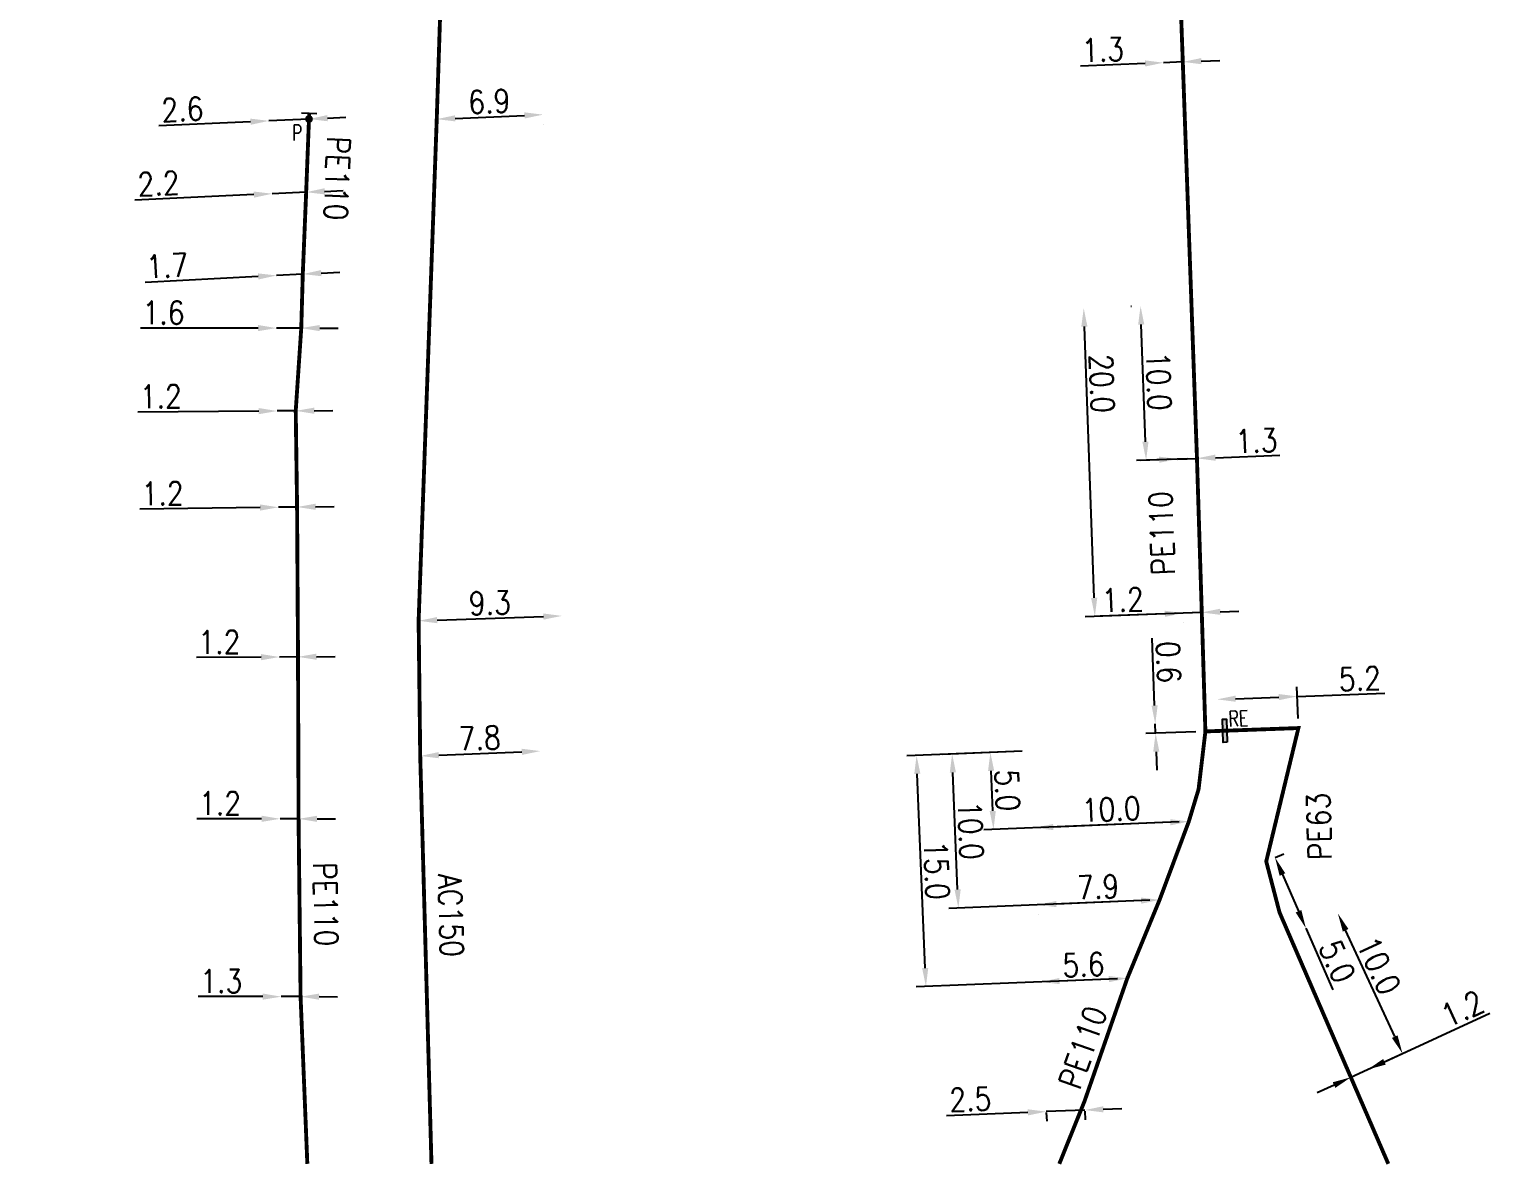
# Model space of a CAD drawing. Header units: millimetres. Extents: x 160996 to 162003, y 120996 to 122000.
# Drawn here: x 161020.1 to 161114.9, y 120999.9 to 121073.6 of the extents above; entities that cross this region are included whole.
import ezdxf
from ezdxf.enums import TextEntityAlignment as Align

# ---------------------------------------------------------------- set-up
doc = ezdxf.new("R2010")
doc.units = ezdxf.units.MM
doc.header["$PDMODE"] = 34
doc.linetypes.add('L_25_AP', pattern=[2000, 1000, 1000])
doc.linetypes.add('L_25_PE', pattern=[2000, 1000, 1000])
doc.layers.get('0').update_dxf_attribs({"linetype": 'CONTINUOUS'})
doc.layers.get('Defpoints').update_dxf_attribs({"linetype": 'CONTINUOUS'})
for name, color, linetype in [('L_150', 1, 'CONTINUOUS'), ('L_300', 7, 'CONTINUOUS'), ('L_340', 7, 'CONTINUOUS')]:
    doc.layers.add(name, color=color, linetype=linetype)
doc.styles.add('G_ROMANS', font='ROMANS.SHX', dxfattribs={"width": 0.75})
doc.styles.get("Standard").update_dxf_attribs({"font": 'romans.shx', "width": 0.85})
doc.dimstyles.get("Standard").update_dxf_attribs({"dimtxt": 1.5, "dimasz": 1.2, "dimexe": 0.625, "dimexo": 0.625, "dimgap": 0.25, "dimtad": 1, "dimdec": 1, "dimzin": 0, "dimdsep": 46, "dimtxsty": 'Standard', "dimcen": -0.5, "dimadec": 0, "dimazin": 0, "dimtfac": 1, "dimtdec": 1, "dimtmove": 0, "dimatfit": 3, "dimfxl": 0, "dimtolj": 1, "dimtzin": 0, "dimarcsym": 0})

# ---------------------------------------------------------------- blocks, each defined once
blk = doc.blocks.new('*D337')
at = {"layer": 'Defpoints', "color": 0, "linetype": 'Continuous', "transparency": 16777216}
for p in [(161045.476, 121026.455), (161053.269, 121026.769), (161053.269, 121026.769)]:
    blk.add_point(p, dxfattribs=at)
at = {"layer": 'L_150', "color": 0, "linetype": 'Continuous', "lineweight": -2, "transparency": 16777216}
blk.add_line((161046.675, 121026.503), (161052.07, 121026.721), dxfattribs=at)
at = {"layer": 'L_150', "color": 0, "linetype": 'Continuous', "transparency": 16777216}
for points in [[(161046.667, 121026.703), (161046.683, 121026.303), (161045.476, 121026.455)], [(161052.062, 121026.921), (161052.078, 121026.521), (161053.269, 121026.769)]]:
    blk.add_solid(points, dxfattribs=at)
at = {"layer": 'L_150', "color": 0, "linetype": 'Continuous', "transparency": 16777216, "insert": (161049.332, 121027.611), "char_height": 1.5, "attachment_point": 5, "rotation": 2.31148}
blk.add_mtext('\\A1;7.8', dxfattribs=at)
blk = doc.blocks.new('*D338')
at = {"layer": 'Defpoints', "color": 0, "linetype": 'Continuous', "transparency": 16777216}
for p in [(161045.372, 121035.221), (161054.667, 121035.536), (161054.667, 121035.536)]:
    blk.add_point(p, dxfattribs=at)
at = {"layer": 'L_150', "color": 0, "linetype": 'Continuous', "lineweight": -2, "transparency": 16777216}
blk.add_line((161046.572, 121035.262), (161053.468, 121035.495), dxfattribs=at)
at = {"layer": 'L_150', "color": 0, "linetype": 'Continuous', "transparency": 16777216}
for points in [[(161046.565, 121035.462), (161046.578, 121035.062), (161045.372, 121035.221)], [(161053.461, 121035.695), (161053.475, 121035.295), (161054.667, 121035.536)]]:
    blk.add_solid(points, dxfattribs=at)
at = {"layer": 'L_150', "color": 0, "linetype": 'Continuous', "transparency": 16777216, "insert": (161049.986, 121036.378), "char_height": 1.5, "attachment_point": 5, "rotation": 1.93707}
blk.add_mtext('\\A1;9.3', dxfattribs=at)
blk = doc.blocks.new('*D339')
at = {"layer": 'Defpoints', "color": 0, "linetype": 'Continuous', "transparency": 16777216}
for p in [(161046.548, 121067.755), (161053.441, 121068.046), (161053.441, 121068.046)]:
    blk.add_point(p, dxfattribs=at)
at = {"layer": 'L_150', "color": 0, "linetype": 'Continuous', "lineweight": -2, "transparency": 16777216}
for p, q in [((161047.747, 121067.806), (161052.243, 121067.996)), ((161053.468, 121067.422), (161053.468, 121067.422)), ((161046.574, 121067.13), (161046.574, 121067.13))]:
    blk.add_line(p, q, dxfattribs=at)
at = {"layer": 'L_150', "color": 0, "linetype": 'Continuous', "transparency": 16777216}
for points in [[(161052.234, 121068.195), (161052.251, 121067.796), (161053.441, 121068.046)], [(161047.738, 121068.005), (161047.755, 121067.606), (161046.548, 121067.755)]]:
    blk.add_solid(points, dxfattribs=at)
at = {"layer": 'L_150', "color": 0, "linetype": 'Continuous', "transparency": 16777216, "insert": (161049.952, 121068.9), "char_height": 1.5, "attachment_point": 5, "rotation": 2.42106}
blk.add_mtext('\\A1;6.9', dxfattribs=at)
blk = doc.blocks.new('*D611')
at = {"layer": 'Defpoints', "color": 0, "linetype": 'Continuous', "transparency": 16777216}
for p in [(161035.663, 121067.643), (161035.663, 121067.643), (161038.26, 121067.762)]:
    blk.add_point(p, dxfattribs=at)
at = {"layer": 'L_340', "color": 0, "linetype": 'Continuous', "lineweight": -2, "transparency": 16777216}
for p, q in [((161034.464, 121067.588), (161028.513, 121067.315)), ((161038.26, 121067.762), (161035.663, 121067.643)), ((161039.459, 121067.817), (161040.658, 121067.872))]:
    blk.add_line(p, q, dxfattribs=at)
at = {"layer": 'L_340', "color": 0, "linetype": 'Continuous', "transparency": 16777216}
for points in [[(161034.455, 121067.788), (161034.474, 121067.388), (161035.663, 121067.643)], [(161039.45, 121068.017), (161039.468, 121067.617), (161038.26, 121067.762)]]:
    blk.add_solid(points, dxfattribs=at)
at = {"layer": 'L_340', "color": 0, "linetype": 'Continuous', "transparency": 16777216, "insert": (161030.052, 121068.387), "char_height": 1.5, "attachment_point": 5, "rotation": 2.62489}
blk.add_mtext('\\A1;2.6', dxfattribs=at)
blk = doc.blocks.new('*D612')
at = {"layer": 'Defpoints', "color": 0, "linetype": 'Continuous', "transparency": 16777216}
for p in [(161035.88, 121062.916), (161035.88, 121062.916), (161038.077, 121063.017)]:
    blk.add_point(p, dxfattribs=at)
at = {"layer": 'L_150', "color": 0, "linetype": 'Continuous', "lineweight": -2, "transparency": 16777216}
for p, q in [((161034.681, 121062.861), (161026.959, 121062.507)), ((161038.077, 121063.017), (161035.88, 121062.916)), ((161039.276, 121063.072), (161040.475, 121063.127))]:
    blk.add_line(p, q, dxfattribs=at)
at = {"layer": 'L_150', "color": 0, "linetype": 'Continuous', "transparency": 16777216}
for points in [[(161034.672, 121063.061), (161034.69, 121062.661), (161035.88, 121062.916)], [(161039.267, 121063.272), (161039.285, 121062.872), (161038.077, 121063.017)]]:
    blk.add_solid(points, dxfattribs=at)
at = {"layer": 'L_150', "color": 0, "linetype": 'Continuous', "transparency": 16777216, "insert": (161028.497, 121063.579), "char_height": 1.5, "attachment_point": 5, "rotation": 2.62489}
blk.add_mtext('\\A1;2.2', dxfattribs=at)
blk = doc.blocks.new('*D613')
at = {"layer": 'Defpoints', "color": 0, "linetype": 'Continuous', "transparency": 16777216}
for p in [(161036.16, 121057.615), (161036.16, 121057.615), (161037.858, 121057.704)]:
    blk.add_point(p, dxfattribs=at)
at = {"layer": 'L_150', "color": 0, "linetype": 'Continuous', "lineweight": -2, "transparency": 16777216}
for p, q in [((161039.056, 121057.768), (161040.254, 121057.831)), ((161034.962, 121057.551), (161027.623, 121057.163)), ((161037.858, 121057.704), (161036.16, 121057.615))]:
    blk.add_line(p, q, dxfattribs=at)
at = {"layer": 'L_150', "color": 0, "linetype": 'Continuous', "transparency": 16777216}
for points in [[(161034.951, 121057.751), (161034.972, 121057.352), (161036.16, 121057.615)], [(161039.045, 121057.967), (161039.067, 121057.568), (161037.858, 121057.704)]]:
    blk.add_solid(points, dxfattribs=at)
at = {"layer": 'L_150', "color": 0, "linetype": 'Continuous', "transparency": 16777216, "insert": (161029.062, 121058.241), "char_height": 1.5, "attachment_point": 5, "rotation": 3.02544}
blk.add_mtext('\\A1;1.7', dxfattribs=at)
blk = doc.blocks.new('*D614')
at = {"layer": 'Defpoints', "color": 0, "linetype": 'Continuous', "transparency": 16777216}
for p in [(161036.159, 121054.204), (161036.159, 121054.204), (161037.759, 121054.204)]:
    blk.add_point(p, dxfattribs=at)
at = {"layer": 'L_150', "color": 0, "linetype": 'Continuous', "lineweight": -2, "transparency": 16777216}
for p, q in [((161034.959, 121054.204), (161027.327, 121054.207)), ((161037.759, 121054.204), (161036.159, 121054.204)), ((161038.959, 121054.203), (161040.159, 121054.203))]:
    blk.add_line(p, q, dxfattribs=at)
at = {"layer": 'L_150', "color": 0, "linetype": 'Continuous', "transparency": 16777216}
for points in [[(161034.959, 121054.404), (161034.959, 121054.004), (161036.159, 121054.204)], [(161038.959, 121054.403), (161038.959, 121054.003), (161037.759, 121054.204)]]:
    blk.add_solid(points, dxfattribs=at)
at = {"layer": 'L_150', "color": 0, "linetype": 'Continuous', "transparency": 16777216, "insert": (161028.822, 121055.206), "char_height": 1.5, "attachment_point": 5, "rotation": 359.9832}
blk.add_mtext('\\A1;1.6', dxfattribs=at)
blk = doc.blocks.new('*D615')
at = {"layer": 'Defpoints', "color": 0, "linetype": 'Continuous', "transparency": 16777216}
for p in [(161036.2, 121048.826), (161036.2, 121048.826), (161037.4, 121048.835)]:
    blk.add_point(p, dxfattribs=at)
at = {"layer": 'L_150', "color": 0, "linetype": 'Continuous', "lineweight": -2, "transparency": 16777216}
for p, q in [((161035, 121048.817), (161027.158, 121048.757)), ((161037.4, 121048.835), (161036.2, 121048.826)), ((161038.6, 121048.844), (161039.8, 121048.853))]:
    blk.add_line(p, q, dxfattribs=at)
at = {"layer": 'L_150', "color": 0, "linetype": 'Continuous', "transparency": 16777216}
for points in [[(161034.999, 121049.017), (161035.002, 121048.617), (161036.2, 121048.826)], [(161038.599, 121049.044), (161038.602, 121048.644), (161037.4, 121048.835)]]:
    blk.add_solid(points, dxfattribs=at)
at = {"layer": 'L_150', "color": 0, "linetype": 'Continuous', "transparency": 16777216, "insert": (161028.645, 121049.768), "char_height": 1.5, "attachment_point": 5, "rotation": 0.43785}
blk.add_mtext('\\A1;1.2', dxfattribs=at)
blk = doc.blocks.new('*D616')
at = {"layer": 'Defpoints', "color": 0, "linetype": 'Continuous', "transparency": 16777216}
for p in [(161036.287, 121042.582), (161036.287, 121042.582), (161037.487, 121042.598)]:
    blk.add_point(p, dxfattribs=at)
at = {"layer": 'L_150', "color": 0, "linetype": 'Continuous', "lineweight": -2, "transparency": 16777216}
for p, q in [((161035.087, 121042.565), (161027.282, 121042.456)), ((161037.487, 121042.598), (161036.287, 121042.582)), ((161038.687, 121042.615), (161039.887, 121042.632))]:
    blk.add_line(p, q, dxfattribs=at)
at = {"layer": 'L_150', "color": 0, "linetype": 'Continuous', "transparency": 16777216}
for points in [[(161035.084, 121042.765), (161035.09, 121042.365), (161036.287, 121042.582)], [(161038.684, 121042.815), (161038.69, 121042.415), (161037.487, 121042.598)]]:
    blk.add_solid(points, dxfattribs=at)
at = {"layer": 'L_150', "color": 0, "linetype": 'Continuous', "transparency": 16777216, "insert": (161028.763, 121043.477), "char_height": 1.5, "attachment_point": 5, "rotation": 0.79732}
blk.add_mtext('\\A1;1.2', dxfattribs=at)
blk = doc.blocks.new('*D617')
at = {"layer": 'Defpoints', "color": 0, "linetype": 'Continuous', "transparency": 16777216}
for p in [(161036.348, 121032.871), (161036.348, 121032.871), (161037.548, 121032.881)]:
    blk.add_point(p, dxfattribs=at)
at = {"layer": 'L_150', "color": 0, "linetype": 'Continuous', "lineweight": -2, "transparency": 16777216}
for p, q in [((161035.148, 121032.862), (161030.959, 121032.83)), ((161037.548, 121032.881), (161036.348, 121032.871)), ((161038.748, 121032.89), (161039.948, 121032.899))]:
    blk.add_line(p, q, dxfattribs=at)
at = {"layer": 'L_150', "color": 0, "linetype": 'Continuous', "transparency": 16777216}
for points in [[(161038.746, 121033.09), (161038.749, 121032.69), (161037.548, 121032.881)], [(161035.146, 121033.062), (161035.149, 121032.662), (161036.348, 121032.871)]]:
    blk.add_solid(points, dxfattribs=at)
at = {"layer": 'L_150', "color": 0, "linetype": 'Continuous', "transparency": 16777216, "insert": (161032.446, 121033.841), "char_height": 1.5, "attachment_point": 5, "rotation": 0.44085}
blk.add_mtext('\\A1;1.2', dxfattribs=at)
blk = doc.blocks.new('*D618')
at = {"layer": 'Defpoints', "color": 0, "linetype": 'Continuous', "transparency": 16777216}
for p in [(161036.384, 121022.377), (161036.384, 121022.377), (161037.584, 121022.376)]:
    blk.add_point(p, dxfattribs=at)
at = {"layer": 'L_150', "color": 0, "linetype": 'Continuous', "lineweight": -2, "transparency": 16777216}
for p, q in [((161035.184, 121022.378), (161030.995, 121022.379)), ((161037.584, 121022.376), (161036.384, 121022.377)), ((161038.784, 121022.376), (161039.984, 121022.375))]:
    blk.add_line(p, q, dxfattribs=at)
at = {"layer": 'L_150', "color": 0, "linetype": 'Continuous', "transparency": 16777216}
for points in [[(161035.184, 121022.578), (161035.184, 121022.178), (161036.384, 121022.377)], [(161038.784, 121022.576), (161038.784, 121022.176), (161037.584, 121022.376)]]:
    blk.add_solid(points, dxfattribs=at)
at = {"layer": 'L_150', "color": 0, "linetype": 'Continuous', "transparency": 16777216, "insert": (161032.49, 121023.379), "char_height": 1.5, "attachment_point": 5, "rotation": 359.97373}
blk.add_mtext('\\A1;1.2', dxfattribs=at)
blk = doc.blocks.new('*D619')
at = {"layer": 'Defpoints', "color": 0, "linetype": 'Continuous', "transparency": 16777216}
for p in [(161036.465, 121010.844), (161036.465, 121010.844), (161037.715, 121010.843)]:
    blk.add_point(p, dxfattribs=at)
at = {"layer": 'L_150', "color": 0, "linetype": 'Continuous', "lineweight": -2, "transparency": 16777216}
for p, q in [((161035.265, 121010.845), (161031.075, 121010.846)), ((161037.715, 121010.843), (161036.465, 121010.844)), ((161038.915, 121010.843), (161040.115, 121010.842))]:
    blk.add_line(p, q, dxfattribs=at)
at = {"layer": 'L_150', "color": 0, "linetype": 'Continuous', "transparency": 16777216}
for points in [[(161035.265, 121011.045), (161035.265, 121010.645), (161036.465, 121010.844)], [(161038.915, 121011.043), (161038.915, 121010.643), (161037.715, 121010.843)]]:
    blk.add_solid(points, dxfattribs=at)
at = {"layer": 'L_150', "color": 0, "linetype": 'Continuous', "transparency": 16777216, "insert": (161032.57, 121011.846), "char_height": 1.5, "attachment_point": 5, "rotation": 359.97599}
blk.add_mtext('\\A1;1.3', dxfattribs=at)
blk = doc.blocks.new('L_340_07')
at = {"color": 0, "linetype": 'Continuous', "const_width": 0.25, "flags": 128}
blk.add_lwpolyline([(0, 0), (0.35, 0)], dxfattribs=at)
at = {"color": 0, "linetype": 'Continuous', "flags": 128}
blk.add_lwpolyline([(0.35, -0.5), (0.35, 0.5)], dxfattribs=at)
at = {"color": 0, "linetype": 'Continuous', "width": 0.75, "flags": 3}
for tag, p in [('DEF_LEG', (0.723, -3.465)), ('DEF_COUP', (0.723, -5.965)), ('DEF_TYPE', (0.723, -8.465))]:
    blk.add_attdef(tag, text='', height=1.2, dxfattribs=at).set_placement(p, align=Align.MIDDLE)
blk = doc.blocks.new('L_300_12')
at = {"color": 0, "linetype": 'Continuous', "const_width": 0.248, "flags": 128}
blk.add_lwpolyline([(-0.126, 0, 1), (0.126, 0, 1)], format="xyb", close=True, dxfattribs=at)
at = {"linetype": 'Continuous', "style": 'G_ROMANS', "width": 0.75}
blk.add_attdef('P', text='', height=1, dxfattribs=at).set_placement((0, 1.331), align=Align.MIDDLE_CENTER)
at = {"color": 0, "linetype": 'Continuous', "width": 0.75, "flags": 3}
for tag, p in [('DEF_LEG', (0, -5)), ('DEF_COUP', (0, -7.5)), ('DEF_TYPE', (0, -10))]:
    blk.add_attdef(tag, text='', height=1.2, dxfattribs=at).set_placement(p, align=Align.MIDDLE)
blk = doc.blocks.new('*D652')
at = {"layer": 'Defpoints', "color": 0, "linetype": 'Continuous', "transparency": 16777216}
for p in [(161097.174, 121030.123), (161097.174, 121030.123), (161102.446, 121028.263)]:
    blk.add_point(p, dxfattribs=at)
at = {"layer": 'L_150', "color": 0, "linetype": 'Continuous', "lineweight": -2, "transparency": 16777216}
for p, q in [((161098.373, 121030.168), (161101.171, 121030.271)), ((161102.423, 121028.888), (161102.348, 121030.94)), ((161102.371, 121030.315), (161108.054, 121030.525))]:
    blk.add_line(p, q, dxfattribs=at)
at = {"layer": 'L_150', "color": 0, "linetype": 'Continuous', "transparency": 16777216}
for points in [[(161098.366, 121030.367), (161098.381, 121029.968), (161097.174, 121030.123)], [(161101.164, 121030.471), (161101.179, 121030.071), (161102.371, 121030.315)]]:
    blk.add_solid(points, dxfattribs=at)
at = {"layer": 'L_150', "color": 0, "linetype": 'Continuous', "transparency": 16777216, "insert": (161106.433, 121031.466), "char_height": 1.5, "attachment_point": 5, "rotation": 2.1148}
blk.add_mtext('\\A1;5.2', dxfattribs=at)
blk = doc.blocks.new('*D653')
at = {"layer": 'Defpoints', "color": 0, "linetype": 'Continuous', "transparency": 16777216}
for p in [(161086.068, 121003.95), (161088.566, 121004.051), (161086.091, 121003.387)]:
    blk.add_point(p, dxfattribs=at)
at = {"layer": 'L_150', "color": 0, "linetype": 'Continuous', "lineweight": -2, "transparency": 16777216}
for p, q in [((161084.892, 121003.338), (161079.618, 121003.124)), ((161088.589, 121003.488), (161086.091, 121003.387)), ((161086.093, 121003.325), (161086.116, 121002.763)), ((161088.591, 121003.427), (161088.614, 121002.864)), ((161089.788, 121003.537), (161090.987, 121003.586))]:
    blk.add_line(p, q, dxfattribs=at)
at = {"layer": 'L_150', "color": 0, "linetype": 'Continuous', "transparency": 16777216}
for points in [[(161089.78, 121003.737), (161089.796, 121003.337), (161088.589, 121003.488)], [(161084.884, 121003.538), (161084.9, 121003.139), (161086.091, 121003.387)]]:
    blk.add_solid(points, dxfattribs=at)
at = {"layer": 'L_150', "color": 0, "linetype": 'Continuous', "transparency": 16777216, "insert": (161081.162, 121004.188), "char_height": 1.5, "attachment_point": 5, "rotation": 2.32321}
blk.add_mtext('\\A1;2.5', dxfattribs=at)
blk = doc.blocks.new('*D654')
at = {"layer": 'Defpoints', "color": 0, "linetype": 'Continuous', "transparency": 16777216}
for p in [(161079.983, 121026.582), (161085.141, 121026.792), (161093.44, 121017.12)]:
    blk.add_point(p, dxfattribs=at)
at = {"layer": 'L_150', "color": 0, "linetype": 'Continuous', "lineweight": -2, "transparency": 16777216}
for p, q in [((161084.517, 121026.766), (161079.358, 121026.557)), ((161080.339, 121017.789), (161080.031, 121025.383)), ((161092.816, 121017.095), (161079.763, 121016.565))]:
    blk.add_line(p, q, dxfattribs=at)
at = {"layer": 'L_150', "color": 0, "linetype": 'Continuous', "transparency": 16777216}
for points in [[(161080.231, 121025.391), (161079.831, 121025.375), (161079.983, 121026.582)], [(161080.539, 121017.798), (161080.139, 121017.781), (161080.388, 121016.59)]]:
    blk.add_solid(points, dxfattribs=at)
at = {"layer": 'L_150', "color": 0, "linetype": 'Continuous', "transparency": 16777216, "insert": (161081.184, 121021.627), "char_height": 1.5, "attachment_point": 5, "rotation": 272.32321}
blk.add_mtext('\\A1;10.0', dxfattribs=at)
blk = doc.blocks.new('*D655')
at = {"layer": 'Defpoints', "color": 0, "linetype": 'Continuous', "transparency": 16777216}
for p in [(161085.749, 121011.804), (161085.749, 121011.804), (161091.345, 121012.031)]:
    blk.add_point(p, dxfattribs=at)
at = {"layer": 'L_150', "color": 0, "linetype": 'Continuous', "lineweight": -2, "transparency": 16777216}
for p, q in [((161090.146, 121011.982), (161086.948, 121011.852)), ((161091.37, 121011.406), (161091.37, 121011.406))]:
    blk.add_line(p, q, dxfattribs=at)
at = {"layer": 'L_150', "color": 0, "linetype": 'Continuous', "transparency": 16777216}
for points in [[(161086.94, 121012.052), (161086.956, 121011.653), (161085.749, 121011.804)], [(161090.138, 121012.182), (161090.154, 121011.782), (161091.345, 121012.031)]]:
    blk.add_solid(points, dxfattribs=at)
at = {"layer": 'L_150', "color": 0, "linetype": 'Continuous', "transparency": 16777216, "insert": (161088.506, 121012.917), "char_height": 1.5, "attachment_point": 5, "rotation": 2.32321}
blk.add_mtext('\\A1;5.6', dxfattribs=at)
blk = doc.blocks.new('*D656')
at = {"layer": 'Defpoints', "color": 0, "linetype": 'Continuous', "transparency": 16777216}
for p in [(161093.44, 121017.12), (161085.547, 121016.8), (161085.547, 121016.8)]:
    blk.add_point(p, dxfattribs=at)
at = {"layer": 'L_150', "color": 0, "linetype": 'Continuous', "lineweight": -2, "transparency": 16777216}
for p, q in [((161092.241, 121017.071), (161086.746, 121016.848)), ((161085.572, 121016.175), (161085.572, 121016.175))]:
    blk.add_line(p, q, dxfattribs=at)
at = {"layer": 'L_150', "color": 0, "linetype": 'Continuous', "transparency": 16777216}
for points in [[(161086.737, 121017.048), (161086.754, 121016.649), (161085.547, 121016.8)], [(161092.233, 121017.271), (161092.249, 121016.872), (161093.44, 121017.12)]]:
    blk.add_solid(points, dxfattribs=at)
at = {"layer": 'L_150', "color": 0, "linetype": 'Continuous', "transparency": 16777216, "insert": (161089.453, 121017.959), "char_height": 1.5, "attachment_point": 5, "rotation": 2.32321}
blk.add_mtext('\\A1;7.9', dxfattribs=at)
blk = doc.blocks.new('*D657')
at = {"layer": 'Defpoints', "color": 0, "linetype": 'Continuous', "transparency": 16777216}
for p in [(161085.344, 121021.796), (161085.344, 121021.796), (161095.336, 121022.201)]:
    blk.add_point(p, dxfattribs=at)
at = {"layer": 'L_150', "color": 0, "linetype": 'Continuous', "lineweight": -2, "transparency": 16777216}
for p, q in [((161094.137, 121022.152), (161086.543, 121021.844)), ((161095.361, 121021.577), (161095.361, 121021.577))]:
    blk.add_line(p, q, dxfattribs=at)
at = {"layer": 'L_150', "color": 0, "linetype": 'Continuous', "transparency": 16777216}
for points in [[(161086.535, 121022.044), (161086.551, 121021.644), (161085.344, 121021.796)], [(161094.129, 121022.352), (161094.145, 121021.953), (161095.336, 121022.201)]]:
    blk.add_solid(points, dxfattribs=at)
at = {"layer": 'L_150', "color": 0, "linetype": 'Continuous', "transparency": 16777216, "insert": (161090.299, 121022.997), "char_height": 1.5, "attachment_point": 5, "rotation": 2.32321}
blk.add_mtext('\\A1;10.0', dxfattribs=at)
blk = doc.blocks.new('*D658')
at = {"layer": 'Defpoints', "color": 0, "linetype": 'Continuous', "transparency": 16777216}
for p in [(161092.205, 121055.63), (161092.233, 121055.631), (161095.865, 121045.756)]:
    blk.add_point(p, dxfattribs=at)
at = {"layer": 'L_150', "color": 0, "linetype": 'Continuous', "lineweight": -2, "transparency": 16777216}
for p, q in [((161091.609, 121055.608), (161091.581, 121055.607)), ((161092.524, 121046.836), (161092.249, 121054.431)), ((161095.24, 121045.733), (161091.942, 121045.614))]:
    blk.add_line(p, q, dxfattribs=at)
at = {"layer": 'L_150', "color": 0, "linetype": 'Continuous', "transparency": 16777216}
for points in [[(161092.449, 121054.438), (161092.049, 121054.423), (161092.205, 121055.63)], [(161092.723, 121046.843), (161092.324, 121046.828), (161092.567, 121045.636)]]:
    blk.add_solid(points, dxfattribs=at)
at = {"layer": 'L_150', "color": 0, "linetype": 'Continuous', "transparency": 16777216, "insert": (161093.382, 121050.753), "char_height": 1.5, "attachment_point": 5, "rotation": 272.07338}
blk.add_mtext('\\A1;10.0', dxfattribs=at)
blk = doc.blocks.new('*D659')
at = {"layer": 'Defpoints', "color": 0, "linetype": 'Continuous', "transparency": 16777216}
for p in [(161094.616, 121045.71), (161094.616, 121045.71), (161095.865, 121045.756)]:
    blk.add_point(p, dxfattribs=at)
at = {"layer": 'L_150', "color": 0, "linetype": 'Continuous', "lineweight": -2, "transparency": 16777216}
for p, q in [((161095.842, 121046.38), (161095.842, 121046.38)), ((161093.417, 121045.667), (161092.217, 121045.624)), ((161094.616, 121045.71), (161095.865, 121045.756)), ((161097.064, 121045.799), (161101.251, 121045.951))]:
    blk.add_line(p, q, dxfattribs=at)
at = {"layer": 'L_150', "color": 0, "linetype": 'Continuous', "transparency": 16777216}
for points in [[(161093.409, 121045.867), (161093.424, 121045.467), (161094.616, 121045.71)], [(161097.057, 121045.999), (161097.072, 121045.599), (161095.865, 121045.756)]]:
    blk.add_solid(points, dxfattribs=at)
at = {"layer": 'L_150', "color": 0, "linetype": 'Continuous', "transparency": 16777216, "insert": (161099.721, 121046.896), "char_height": 1.5, "attachment_point": 5, "rotation": 2.07338}
blk.add_mtext('\\A1;1.3', dxfattribs=at)
blk = doc.blocks.new('L_340_21')
at = {"linetype": 'Continuous'}
blk.add_hatch(color=0, dxfattribs=at).paths.add_polyline_path([(0.125, 0.75), (-0.125, 0.75), (-0.125, -0.75), (0.125, -0.75)])
at = {"color": 0, "linetype": 'Continuous'}
blk.add_lwpolyline([(-0.125, 0.75), (0.125, 0.75), (0.125, -0.75), (-0.125, -0.75)], close=True, dxfattribs=at)
at = {"color": 0, "linetype": 'Continuous', "width": 0.75}
for tag, height, flags, p in [('RE', 1.5, 8, (0, 3)), ('DEF_LEG', 1.2, 3, (0, -5)), ('DEF_COUP', 1.2, 3, (0, -7.5)), ('DEF_TYPE', 1.2, 3, (0, -10))]:
    blk.add_attdef(tag, text='', height=height, dxfattribs=dict(at, flags=flags)).set_placement(p, align=Align.MIDDLE)
blk = doc.blocks.new('*D734')
at = {"layer": 'Defpoints', "color": 0, "linetype": 'Continuous', "transparency": 16777216}
for p in [(161105.005, 121016.239), (161105.005, 121016.239), (161105.847, 121005.613)]:
    blk.add_point(p, dxfattribs=at)
at = {"layer": 'L_150', "color": 0, "linetype": 'Continuous', "lineweight": -2, "transparency": 16777216}
for p, q in [((161108.694, 121008.249), (161105.508, 121015.149)), ((161106.414, 121005.875), (161109.765, 121007.422))]:
    blk.add_line(p, q, dxfattribs=at)
at = {"layer": 'L_150', "color": 0, "linetype": 'Continuous', "transparency": 16777216}
for points in [[(161105.69, 121015.233), (161105.327, 121015.065), (161105.005, 121016.239)], [(161108.876, 121008.333), (161108.513, 121008.166), (161109.197, 121007.16)]]:
    blk.add_solid(points, dxfattribs=at)
at = {"layer": 'L_150', "color": 0, "linetype": 'Continuous', "transparency": 16777216, "insert": (161107.667, 121012.86), "char_height": 1.5, "attachment_point": 5, "rotation": 294.78452}
blk.add_mtext('\\A1;10.0', dxfattribs=at)
blk = doc.blocks.new('*D751')
at = {"layer": 'Defpoints', "color": 0, "linetype": 'Continuous', "transparency": 16777216}
for p in [(161100.358, 121019.613), (161102.932, 121015.282), (161102.932, 121015.282)]:
    blk.add_point(p, dxfattribs=at)
at = {"layer": 'L_150', "color": 0, "linetype": 'Continuous', "lineweight": -2, "transparency": 16777216}
for p, q in [((161100.931, 121019.863), (161101.503, 121020.114)), ((161101.411, 121018.764), (161102.452, 121016.381)), ((161102.932, 121015.282), (161104.682, 121011.276))]:
    blk.add_line(p, q, dxfattribs=at)
at = {"layer": 'L_150', "color": 0, "linetype": 'Continuous', "transparency": 16777216}
for points in [[(161101.594, 121018.844), (161101.228, 121018.684), (161100.931, 121019.863)], [(161102.635, 121016.461), (161102.269, 121016.301), (161102.932, 121015.282)]]:
    blk.add_solid(points, dxfattribs=at)
at = {"layer": 'L_150', "color": 0, "linetype": 'Continuous', "transparency": 16777216, "insert": (161104.964, 121013.129), "char_height": 1.5, "attachment_point": 5, "rotation": 293.59903}
blk.add_mtext('\\A1;5.0', dxfattribs=at)
blk = doc.blocks.new('*D752')
at = {"layer": 'Defpoints', "color": 0, "linetype": 'Continuous', "transparency": 16777216}
for p in [(161093.161, 121028.527), (161093.161, 121028.527), (161096.412, 121028.045)]:
    blk.add_point(p, dxfattribs=at)
at = {"layer": 'L_150', "color": 0, "linetype": 'Continuous', "lineweight": -2, "transparency": 16777216}
for p, q in [((161093.117, 121029.726), (161092.959, 121034.095)), ((161093.182, 121027.928), (161093.161, 121028.527)), ((161095.788, 121028.022), (161092.558, 121027.905)), ((161093.226, 121026.728), (161093.269, 121025.529))]:
    blk.add_line(p, q, dxfattribs=at)
at = {"layer": 'L_150', "color": 0, "linetype": 'Continuous', "transparency": 16777216}
for points in [[(161093.317, 121029.734), (161092.917, 121029.719), (161093.161, 121028.527)], [(161093.426, 121026.736), (161093.026, 121026.721), (161093.182, 121027.928)]]:
    blk.add_solid(points, dxfattribs=at)
at = {"layer": 'L_150', "color": 0, "linetype": 'Continuous', "transparency": 16777216, "insert": (161094.016, 121032.547), "char_height": 1.5, "attachment_point": 5, "rotation": 272.07338}
blk.add_mtext('\\A1;0.6', dxfattribs=at)
blk = doc.blocks.new('*D753')
at = {"layer": 'Defpoints', "color": 0, "linetype": 'Continuous', "transparency": 16777216}
for p in [(161082.462, 121026.683), (161085.141, 121026.792), (161095.336, 121022.201)]:
    blk.add_point(p, dxfattribs=at)
at = {"layer": 'L_150', "color": 0, "linetype": 'Continuous', "lineweight": -2, "transparency": 16777216}
for p, q in [((161084.517, 121026.766), (161081.838, 121026.658)), ((161082.616, 121022.886), (161082.511, 121025.484)), ((161094.711, 121022.176), (161082.041, 121021.662))]:
    blk.add_line(p, q, dxfattribs=at)
at = {"layer": 'L_150', "color": 0, "linetype": 'Continuous', "transparency": 16777216}
for points in [[(161082.711, 121025.492), (161082.311, 121025.476), (161082.462, 121026.683)], [(161082.816, 121022.894), (161082.417, 121022.878), (161082.665, 121021.687)]]:
    blk.add_solid(points, dxfattribs=at)
at = {"layer": 'L_150', "color": 0, "linetype": 'Continuous', "transparency": 16777216, "insert": (161083.563, 121024.225), "char_height": 1.5, "attachment_point": 5, "rotation": 272.32321}
blk.add_mtext('\\A1;5.0', dxfattribs=at)
blk = doc.blocks.new('*D754')
at = {"layer": 'Defpoints', "color": 0, "linetype": 'Continuous', "transparency": 16777216}
for p in [(161077.675, 121026.489), (161085.141, 121026.792), (161091.345, 121012.031)]:
    blk.add_point(p, dxfattribs=at)
at = {"layer": 'L_150', "color": 0, "linetype": 'Continuous', "lineweight": -2, "transparency": 16777216}
for p, q in [((161084.517, 121026.766), (161077.051, 121026.463)), ((161078.235, 121012.7), (161077.724, 121025.29)), ((161090.72, 121012.006), (161077.659, 121011.476))]:
    blk.add_line(p, q, dxfattribs=at)
at = {"layer": 'L_150', "color": 0, "linetype": 'Continuous', "transparency": 16777216}
for points in [[(161077.924, 121025.298), (161077.524, 121025.282), (161077.675, 121026.489)], [(161078.434, 121012.708), (161078.035, 121012.692), (161078.283, 121011.501)]]:
    blk.add_solid(points, dxfattribs=at)
at = {"layer": 'L_150', "color": 0, "linetype": 'Continuous', "transparency": 16777216, "insert": (161078.978, 121019.035), "char_height": 1.5, "attachment_point": 5, "rotation": 272.32321}
blk.add_mtext('\\A1;15.0', dxfattribs=at)
blk = doc.blocks.new('*D755')
at = {"layer": 'Defpoints', "color": 0, "linetype": 'Continuous', "transparency": 16777216}
for p in [(161088.518, 121055.496), (161088.518, 121055.496), (161096.177, 121035.76)]:
    blk.add_point(p, dxfattribs=at)
at = {"layer": 'L_150', "color": 0, "linetype": 'Continuous', "lineweight": -2, "transparency": 16777216}
for p, q in [((161089.198, 121036.709), (161088.561, 121054.297)), ((161095.553, 121035.738), (161088.617, 121035.487))]:
    blk.add_line(p, q, dxfattribs=at)
at = {"layer": 'L_150', "color": 0, "linetype": 'Continuous', "transparency": 16777216}
for points in [[(161088.761, 121054.304), (161088.361, 121054.29), (161088.518, 121055.496)], [(161089.398, 121036.716), (161088.998, 121036.701), (161089.241, 121035.509)]]:
    blk.add_solid(points, dxfattribs=at)
at = {"layer": 'L_150', "color": 0, "linetype": 'Continuous', "transparency": 16777216, "insert": (161089.696, 121050.603), "char_height": 1.5, "attachment_point": 5, "rotation": 272.07338}
blk.add_mtext('\\A1;20.0', dxfattribs=at)
blk = doc.blocks.new('*D756')
at = {"layer": 'Defpoints', "color": 0, "linetype": 'Continuous', "transparency": 16777216}
for p in [(161094.978, 121035.717), (161094.978, 121035.717), (161096.177, 121035.76)]:
    blk.add_point(p, dxfattribs=at)
at = {"layer": 'L_150', "color": 0, "linetype": 'Continuous', "lineweight": -2, "transparency": 16777216}
for p, q in [((161093.779, 121035.674), (161089.592, 121035.522)), ((161096.177, 121035.76), (161094.978, 121035.717)), ((161095, 121035.092), (161095, 121035.092)), ((161096.2, 121035.136), (161096.2, 121035.136)), ((161097.376, 121035.804), (161098.576, 121035.847))]:
    blk.add_line(p, q, dxfattribs=at)
at = {"layer": 'L_150', "color": 0, "linetype": 'Continuous', "transparency": 16777216}
for points in [[(161097.369, 121036.004), (161097.384, 121035.604), (161096.177, 121035.76)], [(161093.771, 121035.874), (161093.786, 121035.474), (161094.978, 121035.717)]]:
    blk.add_solid(points, dxfattribs=at)
at = {"layer": 'L_150', "color": 0, "linetype": 'Continuous', "transparency": 16777216, "insert": (161091.05, 121036.575), "char_height": 1.5, "attachment_point": 5, "rotation": 2.07338}
blk.add_mtext('\\A1;1.2', dxfattribs=at)
blk = doc.blocks.new('*D757')
at = {"layer": 'Defpoints', "color": 0, "linetype": 'Continuous', "transparency": 16777216}
for p in [(161093.697, 121071.415), (161093.697, 121071.415), (161094.946, 121071.466)]:
    blk.add_point(p, dxfattribs=at)
at = {"layer": 'L_150', "color": 0, "linetype": 'Continuous', "lineweight": -2, "transparency": 16777216}
for p, q in [((161092.498, 121071.366), (161088.312, 121071.197)), ((161094.946, 121071.466), (161093.697, 121071.415)), ((161096.145, 121071.514), (161097.344, 121071.563))]:
    blk.add_line(p, q, dxfattribs=at)
at = {"layer": 'L_150', "color": 0, "linetype": 'Continuous', "transparency": 16777216}
for points in [[(161092.49, 121071.566), (161092.506, 121071.167), (161093.697, 121071.415)], [(161096.137, 121071.714), (161096.153, 121071.315), (161094.946, 121071.466)]]:
    blk.add_solid(points, dxfattribs=at)
at = {"layer": 'L_150', "color": 0, "linetype": 'Continuous', "transparency": 16777216, "insert": (161089.765, 121072.257), "char_height": 1.5, "attachment_point": 5, "rotation": 2.32137}
blk.add_mtext('\\A1;1.3', dxfattribs=at)
blk = doc.blocks.new('*D797')
at = {"layer": 'Defpoints', "color": 0, "linetype": 'Continuous', "transparency": 16777216}
for p in [(161105.847, 121005.613), (161106.936, 121006.116), (161106.936, 121006.116)]:
    blk.add_point(p, dxfattribs=at)
at = {"layer": 'L_150', "color": 0, "linetype": 'Continuous', "lineweight": -2, "transparency": 16777216}
for p, q in [((161108.026, 121006.619), (161114.861, 121009.775)), ((161105.847, 121005.613), (161106.936, 121006.116)), ((161104.758, 121005.11), (161103.668, 121004.607))]:
    blk.add_line(p, q, dxfattribs=at)
at = {"layer": 'L_150', "color": 0, "linetype": 'Continuous', "transparency": 16777216}
for points in [[(161107.942, 121006.801), (161108.11, 121006.437), (161106.936, 121006.116)], [(161104.674, 121005.291), (161104.841, 121004.928), (161105.847, 121005.613)]]:
    blk.add_solid(points, dxfattribs=at)
at = {"layer": 'L_150', "color": 0, "linetype": 'Continuous', "transparency": 16777216, "insert": (161113.085, 121010.056), "char_height": 1.5, "attachment_point": 5, "rotation": 24.78452}
blk.add_mtext('\\A1;1.2', dxfattribs=at)

msp = doc.modelspace()

# ---------------------------------------------------------------- linework, layer by layer
at = {"layer": 'L_150', "linetype": 'L_25_AP', "const_width": 0.25, "flags": 128}
msp.add_lwpolyline([(161046.206, 121000), (161045.476, 121026.455), (161045.372, 121035.221), (161046.548, 121067.755), (161046.801, 121075.525), (161049.26, 121100.329), (161049.72, 121104.862), (161049.72, 121104.862), (161049.747, 121105.161), (161049.775, 121105.46), (161051.243, 121105.522), (161051.184, 121106.933), (161050.362, 121119.554), (161050.037, 121124.745), (161049.109, 121134.838), (161048.207, 121149.026), (161047.896, 121155.037), (161047.795, 121166.728), (161047.795, 121166.728), (161047.499, 121170.467), (161047.499, 121170.467), (161045.492, 121173.506, 0.405734), (161045.148, 121173.562), (161042.129, 121171.436), (161041.029, 121171.427), (161038.488, 121176.973), (161036.752, 121180.881), (161035.979, 121182.621), (161035.979, 121182.621), (161026.902, 121202.476), (161025.949, 121204.729), (161024.688, 121207.725), (161024.688, 121207.725), (161020.235, 121219.238)], format="xyb", dxfattribs=at)
at = {"layer": 'L_150', "linetype": 'L_25_PE', "flags": 128}
msp.add_lwpolyline([(161086.934, 121000, 0.25, 0.25, 0), (161088.566, 121004.051, 0.25, 0.25, 0), (161091.345, 121012.031, 0.25, 0.25, 0), (161093.44, 121017.12, 0.25, 0.25, 0), (161095.336, 121022.201, 0.25, 0.25, 0), (161095.971, 121024.3, 0.25, 0.25, 0), (161096.412, 121028.045, 0.25, 0.25, 0), (161096.177, 121035.76, 0.25, 0.25, 0), (161095.865, 121045.756, 0.25, 0.25, 0), (161094.946, 121071.466, 0.25, 0.25, 0), (161094.84, 121074.405, 0.25, 0.25, 0), (161094.431, 121084.397, 0.25, 0.25, 0), (161094.121, 121094.393, 0.25, 0.25, 0), (161093.956, 121098.99, 0, 0, 0)], format="xyseb", dxfattribs=at)
at = {"layer": 'L_150', "linetype": 'L_25_PE', "const_width": 0.25, "flags": 128}
for points in [[(161038.153, 121000), (161037.715, 121010.843), (161037.584, 121022.376), (161037.548, 121032.881), (161037.487, 121042.598), (161037.4, 121048.835), (161037.759, 121054.204), (161037.858, 121057.704), (161038.077, 121063.017), (161038.26, 121067.762)], [(161096.412, 121028.045), (161097.673, 121028.09), (161102.446, 121028.263), (161100.358, 121019.613), (161101.221, 121016.307), (161105.847, 121005.613), (161108.278, 121000)]]:
    msp.add_lwpolyline(points, dxfattribs=at)

# ---------------------------------------------------------------- block references
at = {"layer": 'L_300', "ltscale": 0.5}
ref = msp.add_blockref('L_300_12', (161038.26, 121067.762), dxfattribs=dict(at, rotation=285.0567631151795))
ref.add_attrib('P', 'P', dxfattribs={"layer": '0', "linetype": 'Continuous', "height": 1, "style": 'G_ROMANS', "width": 0.75}).set_placement((161037.499, 121066.877), align=Align.MIDDLE_CENTER)
at = {"layer": 'L_340', "rotation": 87.79287159134033}
msp.add_blockref('L_340_07', (161038.26, 121067.762), dxfattribs=at)
at = {"layer": 'L_340'}
ref = msp.add_blockref('L_340_21', (161097.673, 121028.09), dxfattribs=dict(at, rotation=182.0733843474302))
ref.add_attrib('RE', 'RE', dxfattribs={"layer": '0', "color": 0, "linetype": 'Continuous', "height": 1, "rotation": 2.07338, "width": 0.75}).set_placement((161098.554, 121028.881), align=Align.MIDDLE)

# ---------------------------------------------------------------- texts
at = {"layer": 'L_150', "linetype": 'Continuous', "width": 0.85}
for s, rotation, p in [('PE110', 267.79287, (161039.441, 121066.674)), ('PE110', 92.07452, (161094.438, 121038.191)), ('PE63', 91.55236, (161104.597, 121019.717)), ('PE110', 271.31008, (161038.525, 121019.55)), ('AC150', 271.63403, (161046.636, 121018.804)), ('PE110', 70.80011, (161088.27, 121004.723))]:
    msp.add_text(s, height=1.5, rotation=rotation, dxfattribs=at).set_placement(p)

# ---------------------------------------------------------------- dimensions: what is measured, and where the dimension line sits
at = {"layer": 'L_150', "linetype": 'Continuous'}
dim = msp.add_linear_dim(base=(161093.697, 121071.415), p1=(161094.946, 121071.466), p2=(161093.697, 121071.415), angle=2.32137, dimstyle='Standard', override={"dimscale": 1, "dimlfac": 1, "dimlunit": 2}, dxfattribs=at)
dim.commit()
dim.dimension.update_dxf_attribs({"geometry": '*D757', "text_midpoint": (161089.806, 121071.257), "dimtype": 160})
for base, p1, p2, angle, picture, middle in [((161053.441, 121068.046), (161046.548, 121067.755), (161053.441, 121068.046), 182.42106, '*D339', (161049.995, 121067.901)), ((161035.88, 121062.916), (161038.077, 121063.017), (161035.88, 121062.916), 2.62489, '*D612', (161028.543, 121062.58)), ((161036.16, 121057.615), (161037.858, 121057.704), (161036.16, 121057.615), 3.02544, '*D613', (161029.115, 121057.242)), ((161036.159, 121054.204), (161037.759, 121054.204), (161036.159, 121054.204), 359.9832, '*D614', (161028.821, 121054.206)), ((161088.518, 121055.496), (161096.177, 121035.76), (161088.518, 121055.496), 272.07338, '*D755', (161088.696, 121050.567)), ((161092.205, 121055.63), (161095.865, 121045.756), (161092.233, 121055.631), 272.07338, '*D658', (161092.383, 121050.717)), ((161036.2, 121048.826), (161037.4, 121048.835), (161036.2, 121048.826), 0.43785, '*D615', (161028.652, 121048.768)), ((161094.616, 121045.71), (161095.865, 121045.756), (161094.616, 121045.71), 2.07338, '*D659', (161099.757, 121045.897)), ((161036.287, 121042.582), (161037.487, 121042.598), (161036.287, 121042.582), 0.79732, '*D616', (161028.777, 121042.477)), ((161054.667, 121035.536), (161045.372, 121035.221), (161054.667, 121035.536), 181.93707, '*D338', (161050.02, 121035.378)), ((161094.978, 121035.717), (161096.177, 121035.76), (161094.978, 121035.717), 2.07338, '*D756', (161091.086, 121035.576)), ((161036.348, 121032.871), (161037.548, 121032.881), (161036.348, 121032.871), 0.44085, '*D617', (161032.453, 121032.841)), ((161093.161, 121028.527), (161096.412, 121028.045), (161093.161, 121028.527), 272.07338, '*D752', (161093.017, 121032.51)), ((161097.174, 121030.123), (161102.446, 121028.263), (161097.174, 121030.123), 2.1148, '*D652', (161106.47, 121030.467)), ((161053.269, 121026.769), (161045.476, 121026.455), (161053.269, 121026.769), 182.31148, '*D337', (161049.372, 121026.612)), ((161077.675, 121026.489), (161091.345, 121012.031), (161085.141, 121026.792), 272.32321, '*D754', (161077.979, 121018.995)), ((161079.983, 121026.582), (161093.44, 121017.12), (161085.141, 121026.792), 272.32321, '*D654', (161080.185, 121021.586)), ((161082.462, 121026.683), (161095.336, 121022.201), (161085.141, 121026.792), 272.32321, '*D753', (161082.564, 121024.185)), ((161036.384, 121022.377), (161037.584, 121022.376), (161036.384, 121022.377), 359.97373, '*D618', (161032.489, 121022.379)), ((161085.344, 121021.796), (161095.336, 121022.201), (161085.344, 121021.796), 2.32321, '*D657', (161090.34, 121021.998)), ((161102.932, 121015.282), (161100.358, 121019.613), (161102.932, 121015.282), 113.59903, '*D751', (161104.048, 121012.729)), ((161085.547, 121016.8), (161093.44, 121017.12), (161085.547, 121016.8), 2.32321, '*D656', (161089.493, 121016.96)), ((161105.005, 121016.239), (161105.847, 121005.613), (161105.005, 121016.239), 294.78452, '*D734', (161106.759, 121012.441)), ((161085.749, 121011.804), (161091.345, 121012.031), (161085.749, 121011.804), 2.32321, '*D655', (161088.547, 121011.917)), ((161036.465, 121010.844), (161037.715, 121010.843), (161036.465, 121010.844), 359.97599, '*D619', (161032.57, 121010.846)), ((161106.936, 121006.116), (161105.847, 121005.613), (161106.936, 121006.116), 204.78452, '*D797', (161113.504, 121009.149)), ((161086.091, 121003.387), (161088.566, 121004.051), (161086.068, 121003.95), 2.32321, '*D653', (161081.202, 121003.189))]:
    dim = msp.add_linear_dim(base=base, p1=p1, p2=p2, angle=angle, dimstyle='Standard', dxfattribs=at)
    dim.commit()
    dim.dimension.update_dxf_attribs({"geometry": picture, "text_midpoint": middle, "dimtype": 160})
at = {"layer": 'L_340', "linetype": 'Continuous'}
dim = msp.add_linear_dim(base=(161035.663, 121067.643), p1=(161038.26, 121067.762), p2=(161035.663, 121067.643), angle=2.62489, dimstyle='Standard', dxfattribs=at)
dim.commit()
dim.dimension.update_dxf_attribs({"geometry": '*D611', "text_midpoint": (161030.098, 121067.388), "dimtype": 160})

doc.saveas('drawing.dxf')
